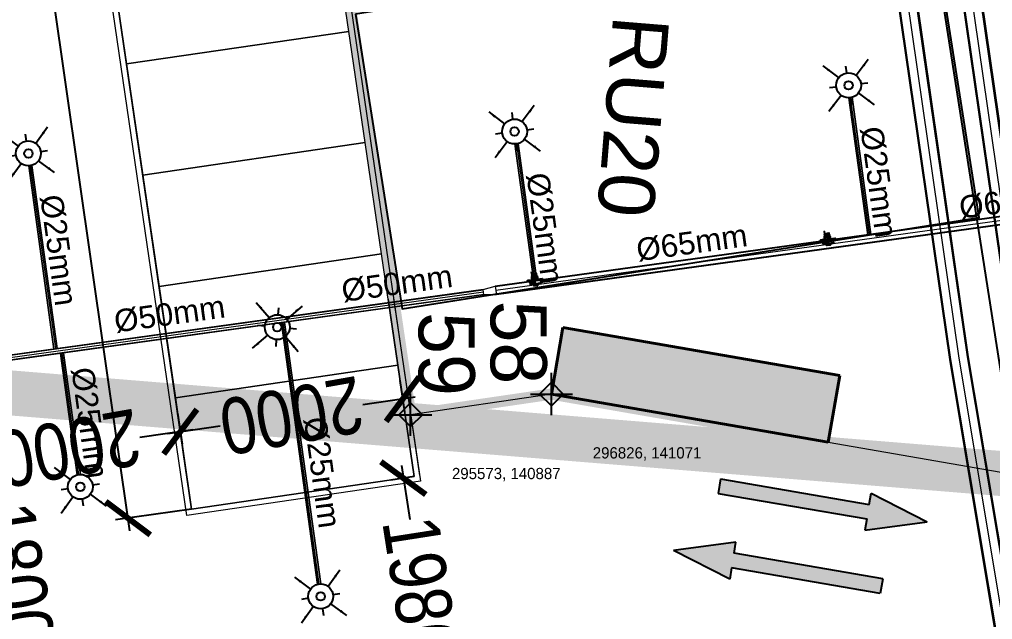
# Model space of a CAD drawing. Header units: inches. Extents: x 257070 to 799932, y -17980 to 269260.
# Drawn here: x 292092 to 300751, y 139067 to 144402 of the extents above; entities that cross this region are included whole.
import ezdxf

# ---------------------------------------------------------------- set-up
doc = ezdxf.new("R2010")
doc.units = ezdxf.units.IN
doc.header["$MEASUREMENT"] = 0
doc.header["$PDMODE"] = 99
doc.header["$PDSIZE"] = 100
doc.linetypes.add('Basement 1floor plan$0$CENTERX2', pattern=[4, 2.5, -0.5, 0.5, -0.5])
for name, color, linetype in [('0-AES-F-SPRINKLER', 10, 'Continuous'), ('2 wheeler barrier', 170, 'Continuous'), ('basement-1 r.c.c.$0$DSP_R.C.C. HATCH', 253, 'Continuous'), ('basement1_AP$0$A-_ROAD----_E-_-', 2, 'Continuous'), ('DSP_MISCELANEOUS', 252, 'Continuous'), ('DSP_SLAB CO-ORDINATES', 160, 'Continuous'), ('RETAIL', 40, 'Continuous')]:
    doc.layers.add(name, color=color, linetype=linetype)
for name, color, linetype, lineweight in [('0-AES-F-SPRINKLER PIPE', 10, 'Continuous', 15), ('07--DIM-2', 2, 'Continuous', 25), ('E--CONCRETE-4', 4, 'Continuous', 40), ('M--TILING-2', 252, 'Continuous', 18), ('Q--PARKING', 253, 'Continuous', 13)]:
    doc.layers.add(name, color=color, linetype=linetype, lineweight=lineweight)
doc.styles.get("Standard").update_dxf_attribs({"font": 'arial.ttf'})
doc.styles.add('TEXT style 175', font='GOTHIC.TTF')
doc.styles.add('TEXT style 75', font='ARIALN.TTF')
doc.dimstyles.new('75', dxfattribs={"dimscale": 1.5, "dimtxt": 200, "dimasz": 113, "dimexe": 113, "dimexo": 0, "dimgap": 25, "dimtad": 0, "dimdec": 0, "dimrnd": 5, "dimzin": 0, "dimdsep": 46, "dimtxsty": 'TEXT style 75', "dimblk": 'ARCHTICK', "dimcen": 0.09, "dimdle": 113, "dimclrd": 8, "dimclre": 8, "dimclrt": 256, "dimadec": 0, "dimazin": 0, "dimtfac": 1, "dimtdec": 0, "dimtofl": 0, "dimtmove": 1, "dimatfit": 3, "dimldrblk": 'OPEN90', "dimfxl": 0, "dimtolj": 1, "dimtzin": 0, "dimarcsym": 0})
doc.dimstyles.new('ISO-25', dxfattribs={"dimtxt": 2.5, "dimasz": 2.5, "dimexe": 1.25, "dimexo": 0.625, "dimtad": 1, "dimtxsty": 'Standard', "dimcen": 2.5, "dimadec": 0, "dimazin": 0, "dimtfac": 1, "dimtmove": 0, "dimatfit": 3, "dimfxl": 1, "dimarcsym": 0})

# ---------------------------------------------------------------- blocks, each defined once
blk = doc.blocks.new('_ArchTick')
at = {"color": 0, "linetype": 'ByBlock', "const_width": 0.15}
blk.add_lwpolyline([(-0.5, -0.5), (0.5, 0.5)], dxfattribs=at)
blk = doc.blocks.new('*D299')
at = {"layer": '07--DIM-2', "color": 251, "lineweight": -2, "ltscale": 1000, "transparency": 16777216}
for p, q in [((295477.9, 141192.6), (295518.7, 140914.7)), ((295614.1, 141042.9), (295146.3, 140974.3)), ((293499.1, 140902.7), (293539.8, 140624.8)), ((293411.6, 140720.2), (293879.4, 140788.7))]:
    blk.add_line(p, q, dxfattribs=at)
at = {"layer": 'DEFPOINTS', "color": 0, "ltscale": 1000, "transparency": 16777216}
for p in [(295477.9, 141192.6, 0), (293499.1, 140902.7, 0), (293523.4, 140736.6)]:
    blk.add_point(p, dxfattribs=at)
at = {"layer": '07--DIM-2', "color": 251, "lineweight": -2, "ltscale": 1000, "transparency": 16777216, "xscale": 350, "yscale": 350, "zscale": 350}
for p, rotation in [((295502.3, 141026.5), 8.334709911527726), ((293523.4, 140736.6), 188.3347099115278)]:
    blk.add_blockref('_ArchTick', p, dxfattribs=dict(at, rotation=rotation))
at = {"layer": '07--DIM-2', "ltscale": 1000, "transparency": 16777216, "insert": (294512.8, 140881.5), "char_height": 500, "attachment_point": 5, "rotation": 190, "style": 'TEXT style 75'}
blk.add_mtext('\\A1;2000', dxfattribs=at)
blk = doc.blocks.new('_Open90')
at = {"color": 0, "linetype": 'ByBlock', "lineweight": -2}
for p, q in [((-0.5, 0.5), (0, 0)), ((0, 0), (-1, 0)), ((0, 0), (-0.5, -0.5))]:
    blk.add_line(p, q, dxfattribs=at)
blk = doc.blocks.new('*D300')
at = {"layer": '07--DIM-2', "color": 251, "lineweight": -2, "ltscale": 1000, "transparency": 16777216}
for p, q in [((293499.1, 140902.7), (293539.8, 140624.8)), ((293635.2, 140753), (293164.3, 140684)), ((291541.4, 140424.6), (291521.9, 140557.6)), ((291426.5, 140429.4), (291897.4, 140498.4))]:
    blk.add_line(p, q, dxfattribs=at)
at = {"layer": 'DEFPOINTS', "color": 0, "ltscale": 1000, "transparency": 16777216}
for p in [(293499.1, 140902.7, 0), (291538.3, 140445.8), (291541.4, 140424.6)]:
    blk.add_point(p, dxfattribs=at)
at = {"layer": '07--DIM-2', "color": 251, "lineweight": -2, "ltscale": 1000, "transparency": 16777216, "xscale": 350, "yscale": 350, "zscale": 350}
for p, rotation in [((293523.4, 140736.6), 8.334709910931721), ((291538.3, 140445.8), 188.3347099109318)]:
    blk.add_blockref('_ArchTick', p, dxfattribs=dict(at, rotation=rotation))
at = {"layer": '07--DIM-2', "ltscale": 1000, "transparency": 16777216, "insert": (292530.8, 140591.2), "char_height": 500, "attachment_point": 5, "rotation": 190, "style": 'TEXT style 75'}
blk.add_mtext('\\A1;2000', dxfattribs=at)
blk = doc.blocks.new('*D303')
at = {"layer": '07--DIM-2', "color": 251, "lineweight": -2, "ltscale": 1000, "transparency": 16777216}
for p, q in [((295490.5, 140435.5), (295565.4, 139954.8)), ((295603, 140338.7), (295396.2, 140306.4)), ((295830.7, 138254.4), (295755.7, 138735)), ((295908.5, 138380.9), (295701.7, 138348.6))]:
    blk.add_line(p, q, dxfattribs=at)
at = {"layer": 'DEFPOINTS', "color": 0, "ltscale": 1000, "transparency": 16777216}
for p in [(295507.9, 140323.8), (295603, 140338.7, 0), (295908.5, 138380.9, 0)]:
    blk.add_point(p, dxfattribs=at)
at = {"layer": '07--DIM-2', "color": 251, "lineweight": -2, "ltscale": 1000, "transparency": 16777216, "xscale": 350, "yscale": 350, "zscale": 350}
for p, rotation in [((295507.9, 140323.8), 98.86746881478511), ((295813.3, 138366), 278.8674688147851)]:
    blk.add_blockref('_ArchTick', p, dxfattribs=dict(at, rotation=rotation))
at = {"layer": '07--DIM-2', "ltscale": 1000, "transparency": 16777216, "insert": (295660.6, 139344.9), "char_height": 500, "attachment_point": 5, "rotation": 278.86747, "style": 'TEXT style 75'}
blk.add_mtext('\\A1;1980', dxfattribs=at)
blk = doc.blocks.new('*D339')
at = {"layer": '07--DIM-2', "color": 251, "lineweight": -2, "ltscale": 1000, "transparency": 16777216}
for p, q in [((290480.4, 149601.1), (291966.6, 140077.7)), ((290136.3, 149433), (290609.5, 149506.8)), ((293290.7, 131593), (292206.1, 138543.2)), ((292911.8, 131648.3), (293384.9, 131722.1))]:
    blk.add_line(p, q, dxfattribs=at)
at = {"layer": 'DEFPOINTS', "color": 0, "ltscale": 1000, "transparency": 16777216}
for p in [(290497.8, 149489.4), (290136.3, 149433, 0), (292911.8, 131648.3, 0)]:
    blk.add_point(p, dxfattribs=at)
at = {"layer": '07--DIM-2', "color": 251, "lineweight": -2, "ltscale": 1000, "transparency": 16777216, "xscale": 350, "yscale": 350, "zscale": 350}
for p, rotation in [((290497.8, 149489.4), 98.86986156728473), ((293273.3, 131704.7), 278.8698615672848)]:
    blk.add_blockref('_ArchTick', p, dxfattribs=dict(at, rotation=rotation))
at = {"layer": '07--DIM-2', "ltscale": 1000, "transparency": 16777216, "insert": (292086.3, 139310.5), "char_height": 500, "attachment_point": 5, "rotation": 278.86986, "style": 'TEXT style 75'}
blk.add_mtext('\\A1;18000', dxfattribs=at)
blk = doc.blocks.new('*U41')
at = {"layer": 'DSP_SLAB CO-ORDINATES', "color": 206}
for p, q in [((0, -188), (0, 188)), ((-188, 0), (188, 0))]:
    blk.add_line(p, q, dxfattribs=at)
at = {"layer": 'DSP_SLAB CO-ORDINATES', "color": 206, "ltscale": 3.5}
blk.add_lwpolyline([(-105.5, 0.1), (0, 105.6), (105.5, 0.1), (0, -105.3), (-105.5, 0.1)], dxfattribs=at)
at = {"layer": 'DEFPOINTS', "style": 'TEXT style 175'}
blk.add_attdef('CORDINATE', (367.3, -572.5), '', height=100, dxfattribs=at)
at = {"layer": 'DSP_SLAB CO-ORDINATES', "color": 214, "style": 'TEXT style 175'}
blk.add_attdef('NO.', (-541.4, 831.3), '', height=500, rotation=270, dxfattribs=at)
blk = doc.blocks.new('*U42')
at = {"layer": 'DSP_SLAB CO-ORDINATES', "color": 206}
for p, q in [((0, -188), (0, 188)), ((-188, 0), (188, 0))]:
    blk.add_line(p, q, dxfattribs=at)
at = {"layer": 'DSP_SLAB CO-ORDINATES', "color": 206, "ltscale": 3.5}
blk.add_lwpolyline([(-105.5, 0.1), (0, 105.6), (105.5, 0.1), (0, -105.3), (-105.5, 0.1)], dxfattribs=at)
at = {"layer": 'DEFPOINTS', "style": 'TEXT style 175'}
blk.add_attdef('CORDINATE', (367.3, -572.5), '', height=100, dxfattribs=at)
at = {"layer": 'DSP_SLAB CO-ORDINATES', "color": 214, "style": 'TEXT style 175'}
blk.add_attdef('NO.', (70.9, 912.1), '', height=500, rotation=270, dxfattribs=at)
blk = doc.blocks.new('*D348')
at = {"layer": '07--DIM-2', "color": 251, "lineweight": -2, "ltscale": 1000, "transparency": 16777216}
for p, q in [((289640.7, 163835.1), (291244.2, 152636.6)), ((290222.6, 163804.3), (289544.8, 163707.2)), ((293074.2, 139855.9), (291470.7, 151054.3)), ((293624.2, 140048.8), (292946.4, 139951.7))]:
    blk.add_line(p, q, dxfattribs=at)
at = {"layer": 'DEFPOINTS', "color": 0, "ltscale": 1000, "transparency": 16777216}
for p in [(290222.6, 163804.3, 0), (293624.2, 140048.8, 0), (293058.2, 139967.7)]:
    blk.add_point(p, dxfattribs=at)
at = {"layer": '07--DIM-2', "color": 251, "lineweight": -2, "ltscale": 1000, "transparency": 16777216, "xscale": 350, "yscale": 350, "zscale": 350}
for p, rotation in [((289656.7, 163723.2), 98.14876965136742), ((293058.2, 139967.7), 278.1487696513674)]:
    blk.add_blockref('_ArchTick', p, dxfattribs=dict(at, rotation=rotation))
at = {"layer": '07--DIM-2', "ltscale": 1000, "transparency": 16777216, "insert": (291357.4, 151845.5), "char_height": 500, "attachment_point": 5, "rotation": 278.14877, "style": 'TEXT style 75'}
blk.add_mtext('\\A1;24000', dxfattribs=at)
blk = doc.blocks.new('basement1_AP$0$AR-DIR-A')
h = blk.add_hatch()
h.set_pattern_fill('ANSI31', color=8)
h.paths.add_polyline_path([(158.1, -457.7), (26.4, -457.7), (26.4, -1800), (-73.9, -1800), (92.3, -2334.7), (258.4, -1800), (158.1, -1800)])
at = {"layer": 'DSP_MISCELANEOUS', "color": 8}
for p, q in [((158.1, -457.7), (26.4, -457.7)), ((26.4, -457.7), (26.4, -1800)), ((158.1, -457.7), (158.1, -1800)), ((26.4, -1800), (-73.9, -1800)), ((-73.9, -1800), (92.3, -2334.7)), ((258.4, -1800), (92.3, -2334.7)), ((158.1, -1800), (258.4, -1800))]:
    blk.add_line(p, q, dxfattribs=at)
blk = doc.blocks.new('A$C3CA070F1')
at = {"layer": '0-AES-F-SPRINKLER'}
h = blk.add_hatch(dxfattribs=at)
h.set_pattern_fill('ANSI31', color=3, scale=0.196883, angle=-34.23352, style=0)
h.set_pattern_definition([(100.766483, (49937.1607, 174049.7081), (1.474466316, 0.280375668), [])])
edge = h.paths.add_edge_path()
edge.add_line((-1.4, 85), (-1.4, 83.7))
edge.add_line((-1.4, 83.7), (-6.5, 83.9))
edge.add_ellipse((-6.5, 82.5), major_axis=(-1.42, -0.27), ratio=1, start_angle=257, end_angle=315)
edge.add_line((-7.7, 83.3), (-15.3, 72.1))
edge.add_ellipse((-11.7, 69.7), major_axis=(-4.25, -0.81), ratio=1, start_angle=-45, end_angle=45)
edge.add_line((-14.2, 66.1), (13.8, 47.1))
edge.add_line((13.8, 47.1), (13, 46))
edge.add_line((13, 46), (-14.9, 65))
edge.add_ellipse((-11.7, 69.7), major_axis=(-5.52, -1.05), ratio=1, start_angle=-45, end_angle=45, ccw=False)
edge.add_line((-16.4, 72.8), (-8.8, 84))
edge.add_ellipse((-6.5, 82.5), major_axis=(-2.69, -0.51), ratio=1, start_angle=257, end_angle=315, ccw=False)
edge.add_line((-6.4, 85.2), (-1.4, 85))
h = blk.add_hatch(dxfattribs=at)
h.set_pattern_fill('ANSI31', color=3, scale=0.196883, angle=-124.23352, style=0)
h.set_pattern_definition([(190.766483, (49937.1607, 174049.7081), (-0.280375668, 1.474466316), [])])
edge = h.paths.add_edge_path()
edge.add_line((-1.5, 53.6), (7.4, 47.6))
edge.add_line((7.4, 47.6), (8.4, 49.1))
edge.add_line((8.4, 49.1), (-0.4, 55.2))
edge.add_ellipse((-2.5, 52.1), major_axis=(-0.69, 3.63), ratio=1, start_angle=315, end_angle=405)
edge.add_line((-5.5, 54.2), (-14.4, 41.2))
edge.add_ellipse((-11.4, 39.1), major_axis=(-0.69, 3.63), ratio=1, start_angle=45, end_angle=135)
edge.add_line((-13.4, 36), (-9.3, 33.2))
edge.add_ellipse((-10.1, 32), major_axis=(-0.27, 1.42), ratio=1, start_angle=225, end_angle=315, ccw=False)
edge.add_line((-8.9, 31.2), (-9.6, 30.3))
edge.add_line((-9.6, 30.3), (-8, 29.2))
edge.add_line((-8, 29.2), (-7.4, 30.1))
edge.add_ellipse((-10.1, 32), major_axis=(-3.3, -0.63), ratio=1, start_angle=135, end_angle=225)
edge.add_line((-8.2, 34.8), (-12.4, 37.6))
edge.add_ellipse((-11.4, 39.1), major_axis=(-1.75, -0.33), ratio=1, start_angle=-45, end_angle=45, ccw=False)
edge.add_line((-12.8, 40.1), (-4, 53.1))
edge.add_ellipse((-2.5, 52.1), major_axis=(-1.75, -0.33), ratio=1, start_angle=225, end_angle=315, ccw=False)
at = {"layer": '0-AES-F-SPRINKLER', "color": 3}
for p, q in [((-94, 87.9), (-92.6, 89.9)), ((-71.7, 72.7), (-94, 87.9)), ((-92.6, 89.9), (-59.3, 67.2)), ((-98.2, 38.1), (-98.1, 38.2)), ((-98.2, 38), (-98.2, 38.1)), ((-98.2, 37.9), (-98.2, 38)), ((-98.2, 37.8), (-98.2, 37.9)), ((-98.2, 37.7), (-98.2, 37.8)), ((-98.2, 37.6), (-98.2, 37.7)), ((-98.2, 37.5), (-98.2, 37.6)), ((-98.2, 37.6), (-98.2, 37.6)), ((-98.2, 37.4), (-98.2, 37.5)), ((-98.2, 37.3), (-98.2, 37.4)), ((-98.2, 37.4), (-98.2, 37.4)), ((-98.1, 37.2), (-98.2, 37.3)), ((-98.1, 38.7), (-97.4, 43.4)), ((-98.1, 38.6), (-98.1, 38.7)), ((-98.1, 38.5), (-98.1, 38.6)), ((-98.1, 38.4), (-98.1, 38.5)), ((-98.1, 38.3), (-98.1, 38.4)), ((-98.1, 38.2), (-98.1, 38.3)), ((-98.1, 37.1), (-98.1, 37.2)), ((-98.1, 37.2), (-98.1, 37.2)), ((-98.1, 37), (-98.1, 37.1)), ((-98.1, 37.1), (-98.1, 37.1)), ((-98, 36.9), (-98.1, 37)), ((-98.1, 37), (-98.1, 37)), ((-98.1, 37), (-98.1, 37)), ((-97.9, 36.8), (-98, 36.9)), ((-98, 36.9), (-98, 36.9)), ((-98, 36.9), (-98, 36.9)), ((-98, 36.9), (-98, 36.9)), ((-98, 36.9), (-98, 36.9)), ((-97.8, 36.9), (-97.9, 36.9)), ((-97.9, 36.9), (-97.9, 36.9)), ((-97.9, 36.9), (-97.9, 36.8)), ((-95.6, 36.5), (-97.9, 36.8)), ((-97.9, 36.8), (-97.9, 36.8)), ((-97.7, 36.9), (-97.8, 36.9)), ((-97.8, 36.9), (-97.8, 36.9)), ((-97.8, 36.9), (-97.8, 36.9)), ((-97.6, 37), (-97.7, 37)), ((-97.7, 37), (-97.7, 37)), ((-97.7, 37), (-97.7, 36.9)), ((-97.5, 37.2), (-97.6, 37.1)), ((-97.6, 37.1), (-97.6, 37.1)), ((-97.6, 37.1), (-97.6, 37)), ((-97.4, 37.3), (-97.5, 37.3)), ((-97.5, 37.3), (-97.5, 37.2)), ((-97.3, 37.5), (-97.4, 37.5)), ((-97.4, 37.5), (-97.4, 37.4)), ((-97.4, 37.4), (-97.4, 37.3)), ((-97.2, 37.7), (-97.3, 37.6)), ((-97.3, 37.6), (-97.3, 37.5)), ((-97.1, 37.9), (-97.2, 37.9)), ((-97.2, 37.9), (-97.2, 37.8)), ((-97.2, 37.8), (-97.2, 37.7)), ((-97, 38.1), (-97.1, 38)), ((-97.1, 38), (-97.1, 37.9)), ((-97, 44.5), (-78.9, 71.2)), ((-96.9, 38.5), (-97, 38.3)), ((-97, 38.3), (-97, 38.2)), ((-97, 38.2), (-97, 38.1)), ((-96.8, 38.8), (-96.9, 38.7)), ((-96.9, 38.7), (-96.9, 38.6)), ((-96.9, 38.6), (-96.9, 38.5)), ((-96.7, 39), (-96.8, 38.9)), ((-96.8, 38.9), (-96.8, 38.8)), ((-96.6, 39.4), (-96.7, 39.3)), ((-96.7, 39.3), (-96.7, 39.1)), ((-96.7, 39.1), (-96.7, 39)), ((-96.5, 39.8), (-96.6, 39.6)), ((-96.6, 39.6), (-96.6, 39.5)), ((-96.6, 39.5), (-96.6, 39.4)), ((-96.4, 40.1), (-96.5, 40)), ((-96.5, 40), (-96.5, 39.9)), ((-96.5, 39.9), (-96.5, 39.8)), ((-96.3, 40.5), (-96.4, 40.4)), ((-96.4, 40.4), (-96.4, 40.3)), ((-96.4, 40.3), (-96.4, 40.1)), ((-96.2, 41), (-96.3, 40.9)), ((-96.3, 40.9), (-96.3, 40.8)), ((-96.3, 40.8), (-96.3, 40.6)), ((-96.3, 40.6), (-96.3, 40.5)), ((-96.1, 41.5), (-96.2, 41.4)), ((-96.2, 41.4), (-96.2, 41.3)), ((-96.2, 41.3), (-96.2, 41.1)), ((-96.2, 41.1), (-96.2, 41)), ((-95.5, 46.3), (-96.1, 41.7)), ((-96.1, 41.7), (-96.1, 41.6)), ((-96.1, 41.6), (-96.1, 41.5)), ((-95.5, 36.5), (-95.6, 36.5)), ((-95.6, 36.5), (-95.6, 36.5)), ((-95.6, 36.5), (-95.6, 36.5)), ((-95.4, 36.6), (-95.5, 36.6)), ((-95.5, 36.6), (-95.5, 36.6)), ((-95.5, 36.6), (-95.5, 36.5)), ((-95.3, 36.7), (-95.4, 36.6)), ((-95.4, 36.6), (-95.4, 36.6)), ((-95.4, 36.6), (-95.4, 36.6)), ((-95.2, 36.8), (-95.3, 36.8)), ((-95.3, 36.8), (-95.3, 36.7)), ((-95.3, 36.7), (-95.3, 36.7)), ((-95.1, 37), (-95.2, 36.9)), ((-95.2, 36.9), (-95.2, 36.9)), ((-95.2, 36.9), (-95.2, 36.8)), ((-95, 37.1), (-95.1, 37.1)), ((-95.1, 37.1), (-95.1, 37)), ((-94.9, 37.4), (-95, 37.3)), ((-95, 37.3), (-95, 37.2)), ((-95, 37.2), (-95, 37.1)), ((-94.8, 37.5), (-94.9, 37.4)), ((-94.9, 37.4), (-94.9, 37.4)), ((-94.7, 37.8), (-94.8, 37.7)), ((-94.8, 37.7), (-94.8, 37.6)), ((-94.8, 37.6), (-94.8, 37.5)), ((-94.6, 38), (-94.7, 37.9)), ((-94.7, 37.9), (-94.7, 37.8)), ((-94.5, 38.4), (-94.6, 38.2)), ((-94.6, 38.2), (-94.6, 38.1)), ((-94.6, 38.1), (-94.6, 38)), ((-94.4, 38.7), (-94.5, 38.6)), ((-94.5, 38.6), (-94.5, 38.5)), ((-94.5, 38.5), (-94.5, 38.4)), ((-93.8, 43.4), (-94.4, 47.9)), ((-94.3, 38.9), (-94.4, 38.8)), ((-94.4, 38.8), (-94.4, 38.7)), ((-94.2, 39.3), (-94.3, 39.2)), ((-94.3, 39.2), (-94.3, 39.1)), ((-94.3, 39.1), (-94.3, 38.9)), ((-94.1, 39.7), (-94.2, 39.6)), ((-94.2, 39.6), (-94.2, 39.4)), ((-94.2, 39.4), (-94.2, 39.3)), ((-94, 40.1), (-94.1, 39.9)), ((-94.1, 39.9), (-94.1, 39.8)), ((-94.1, 39.8), (-94.1, 39.7)), ((-93.9, 40.6), (-94, 40.4)), ((-94, 40.4), (-94, 40.3)), ((-94, 40.3), (-94, 40.2)), ((-94, 40.2), (-94, 40.1)), ((-93.8, 41.1), (-93.9, 40.9)), ((-93.9, 40.9), (-93.9, 40.8)), ((-93.9, 40.8), (-93.9, 40.7)), ((-93.9, 40.7), (-93.9, 40.6)), ((-93.8, 43.3), (-93.8, 43.4)), ((-93.8, 43.2), (-93.8, 43.3)), ((-93.7, 43.1), (-93.8, 43.2)), ((-93.8, 43.2), (-93.8, 43.2)), ((-93.6, 42.7), (-93.8, 41.4)), ((-93.8, 41.4), (-93.8, 41.3)), ((-93.8, 41.3), (-93.8, 41.2)), ((-93.8, 41.2), (-93.8, 41.1)), ((-93.7, 43), (-93.7, 43.1)), ((-93.7, 42.9), (-93.7, 43)), ((-93.7, 42.8), (-93.7, 42.9)), ((-93.7, 42.9), (-93.7, 42.9)), ((-93.6, 42.8), (-93.7, 42.8)), ((-93.6, 42.7), (-93.6, 42.8)), ((-93.6, 42.6), (-93.6, 42.7)), ((-93.6, 42.7), (-93.6, 42.7)), ((-93.6, 42.7), (-93.6, 42.7)), ((-93.5, 42.6), (-93.6, 42.6)), ((-93.5, 42.5), (-93.5, 42.6)), ((-93.5, 42.6), (-93.5, 42.6)), ((-93.5, 42.6), (-93.5, 42.6)), ((-93.4, 42.5), (-93.5, 42.5)), ((-91.1, 42.1), (-93.4, 42.5)), ((-93.4, 42.5), (-93.4, 42.5)), ((-93.3, 42.5), (-93.4, 42.5)), ((-93.4, 42.5), (-93.4, 42.5)), ((-92.9, 46.5), (-93.3, 49.4)), ((-93.2, 42.5), (-93.3, 42.5)), ((-93.3, 42.5), (-93.3, 42.5)), ((-93.3, 42.5), (-93.3, 42.5)), ((-93.1, 42.6), (-93.2, 42.6)), ((-93.2, 42.6), (-93.2, 42.6)), ((-93.2, 42.6), (-93.2, 42.5)), ((-93, 42.7), (-93.1, 42.7)), ((-93.1, 42.7), (-93.1, 42.6)), ((-93.1, 42.6), (-93.1, 42.6)), ((-92.9, 42.8), (-93, 42.8)), ((-93, 42.8), (-93, 42.7)), ((-92.9, 46.4), (-92.9, 46.5)), ((-92.9, 46.3), (-92.9, 46.4)), ((-92.9, 46.4), (-92.9, 46.4)), ((-92.9, 46.2), (-92.9, 46.3)), ((-92.9, 46.3), (-92.9, 46.3)), ((-92.8, 46.2), (-92.9, 46.2)), ((-92.8, 43), (-92.9, 42.9)), ((-92.9, 42.9), (-92.9, 42.9)), ((-92.9, 42.9), (-92.9, 42.8)), ((-92.8, 46.1), (-92.8, 46.2)), ((-92.8, 46.2), (-92.8, 46.2)), ((-92.7, 46.1), (-92.8, 46.1)), ((-92.8, 46.1), (-92.8, 46.1)), ((-92.8, 46.1), (-92.8, 46.1)), ((-92.8, 46.1), (-92.8, 46.1)), ((-92.7, 43.1), (-92.8, 43.1)), ((-92.8, 43.1), (-92.8, 43)), ((-90.6, 47), (-92.7, 43.2)), ((-92.6, 46.1), (-92.7, 46.1)), ((-92.7, 46.1), (-92.7, 46.1)), ((-92.7, 46.1), (-92.7, 46.1)), ((-92.7, 46.1), (-92.7, 46.1)), ((-92.7, 43.2), (-92.7, 43.1)), ((-92.5, 46.1), (-92.6, 46.1)), ((-92.6, 46.1), (-92.6, 46.1)), ((-92.6, 46.1), (-92.6, 46.1)), ((-92.6, 46.1), (-92.6, 46.1)), ((-92.4, 46.3), (-92.5, 46.2)), ((-92.5, 46.2), (-92.5, 46.2)), ((-92.5, 46.2), (-92.5, 46.1)), ((-92.3, 46.4), (-92.4, 46.4)), ((-92.4, 46.4), (-92.4, 46.3)), ((-92.4, 46.3), (-92.4, 46.3)), ((-90.3, 50.1), (-92.3, 46.4)), ((-84.5, 65.7), (-92.1, 54.5)), ((-91, 42.1), (-91.1, 42.1)), ((-91.1, 42.1), (-91.1, 42.1)), ((-90.9, 42.1), (-91, 42.1)), ((-91, 42.1), (-91, 42.1)), ((-91, 42.1), (-91, 42.1)), ((-90.8, 42.1), (-90.9, 42.1)), ((-90.9, 42.1), (-90.9, 42.1)), ((-90.7, 42.2), (-90.8, 42.2)), ((-90.8, 42.2), (-90.8, 42.2)), ((-90.8, 42.2), (-90.8, 42.1)), ((-90.6, 42.4), (-90.7, 42.3)), ((-90.7, 42.3), (-90.7, 42.3)), ((-90.7, 42.3), (-90.7, 42.2)), ((-90.4, 46.9), (-90.6, 47)), ((-90.5, 42.5), (-90.6, 42.4)), ((-90.6, 42.4), (-90.6, 42.4)), ((-90.4, 42.7), (-90.5, 42.6)), ((-90.5, 42.6), (-90.5, 42.6)), ((-90.5, 42.6), (-90.5, 42.5)), ((-90.4, 46.9), (-88.3, 46.5)), ((-88.3, 46.5), (-90.4, 42.8)), ((-90.4, 42.8), (-90.4, 42.7)), ((-90.3, 50.2), (-90.3, 50.2)), ((-89.4, 54.1), (-90.1, 50.9)), ((-87.9, 57.4), (-89.5, 49.2)), ((-89.4, 55.1), (-89.4, 55.1)), ((-88.1, 46.5), (-88.3, 46.5)), ((-87.2, 59), (-87.3, 58.9)), ((-87.2, 59), (-86.9, 59.4)), ((-85.5, 57), (-87.2, 48.7)), ((-87.1, 49.1), (-83.1, 28.1)), ((-85.2, 57.7), (-85.3, 57.6)), ((-76.5, 43.5), (-84.7, 49.1)), ((-83.1, 28.1), (-59.8, 9)), ((-76.9, 69.9), (-81.9, 62.5)), ((-79.8, 65.6), (-81.8, 67)), ((-45.1, 30.7), (-81.4, -22.7)), ((-78, 63), (-80.3, 64.8)), ((-57.1, 13), (-79.2, 28)), ((-71.2, 26.1), (-79, 31.5)), ((-78.9, 71.2), (-76.9, 69.9)), ((-78.4, -29.4), (-39.9, 27.2)), ((-70, 64.5), (-78, 63)), ((-68.6, 55.2), (-74.6, 59.3)), ((-66.2, 53.6), (-74.2, 41.9)), ((-74.2, 41.9), (-71.2, 26.1)), ((-72.8, 43.9), (-70.8, 42.5)), ((-69.3, 47.2), (-71.9, 43.3)), ((-71.2, 26.1), (-55.4, 15.4)), ((-70.8, 42.5), (-69.6, 43.1)), ((-69.6, 43.1), (-65.6, 49)), ((-65.5, 50.3), (-67.6, 51.7)), ((-61.8, 66), (-67.1, 65)), ((-60.6, 65.2), (-66.8, 69.4)), ((-50.4, 56.6), (-66.2, 53.6)), ((-65.6, 49), (-65.5, 50.3)), ((-46.7, 28.3), (-63.5, 39.8)), ((-59.3, 67.2), (-60.6, 65.2)), ((-60.3, 44.4), (-42.5, 32.3)), ((-56.6, 67), (-59.8, 66.4)), ((-50.4, 56.6), (-58.3, 62)), ((-18.5, 45.8), (-56.6, 67)), ((-16.9, 37.4), (-55.1, 63.4)), ((-28.6, 41.7), (-50.4, 56.6)), ((-12.5, 8.5), (-45.1, 30.7)), ((-36, 41.9), (-44.1, 30)), ((-43.5, 33), (-34.7, 45.9)), ((-38.8, -30.1), (-12.5, 8.5)), ((-36.6, 24.9), (-27.8, 37.8)), ((-35.2, 41.4), (-36, 41.9)), ((-31.7, 32.1), (-35.3, 38.9)), ((-30.3, 52.3), (-16.4, 72.8)), ((-29, 19.7), (-17.4, 36.7)), ((-20.7, 31.9), (-28.3, 37.1)), ((-27.8, 37.8), (-26.1, 40.3)), ((-23.3, 15.8), (-12.3, 33.3)), ((-1.1, 25.8), (-22.9, -9.3)), ((-22, 15), (-12.4, 30.5)), ((-9.5, 31.8), (-20.6, 14)), ((1.6, 23.7), (-20, -11.1)), ((-19.9, -8), (-1.3, 22.5)), ((-19.1, 13), (-9.6, 28.5)), ((-16.9, 37.4), (-18.5, 45.8)), ((-6.7, 29.8), (-17.7, 12.1)), ((-17.4, 36.7), (-16.9, 37.4)), ((4.4, 21.7), (-17.1, -13)), ((-17, -9.8), (1.5, 20.5)), ((-16.4, 72.8), (-8.8, 84)), ((-16.3, 11.1), (-6.9, 26.5)), ((-7.7, 83.3), (-15.3, 72.1)), ((13, 46), (-14.9, 65)), ((-3.9, 27.8), (-14.9, 10.1)), ((-5.5, 54.2), (-14.4, 41.2)), ((-14.2, 66.1), (13.8, 47.1)), ((-14.2, -14.8), (7.2, 19.7)), ((-14.2, -11.6), (4.3, 18.4)), ((-12.3, 33.3), (-13.8, 32.5)), ((-1.4, 83.7), (-13.6, 65.8)), ((-13.5, 9.2), (-4.1, 24.5)), ((-13.4, 36), (-9.3, 33.2)), ((-12.8, 40.1), (-4, 53.1)), ((-2.4, 33.9), (-12.4, 40.7)), ((-8.2, 34.8), (-12.4, 37.6)), ((-12.4, 30.5), (-12.3, 33.3)), ((-9.5, 31.8), (-12.4, 30.5)), ((7, 16.4), (-11.3, -13.5)), ((8.8, 17.2), (-10.3, -14)), ((-9.6, 28.5), (-9.5, 31.8)), ((-8.9, 31.2), (-9.6, 30.3)), ((-9.6, 30.3), (-8, 29.2)), ((-6.7, 29.8), (-9.6, 28.5)), ((-8.7, -12.8), (8.7, 12.8)), ((-8, 29.2), (-7.4, 30.1)), ((-6.9, 26.5), (-6.7, 29.8)), ((-3.9, 27.8), (-6.9, 26.5)), ((8.4, 49.1), (-6.8, 26.7)), ((-1.4, 83.7), (-6.5, 83.9)), ((-6.4, 85.2), (-1.4, 85)), ((5, 44.1), (-5.3, 51.1)), ((-4.1, 24.5), (-3.9, 27.8)), ((-1.1, 25.8), (-4.1, 24.5)), ((-1.5, 53.6), (7.4, 47.6)), ((-1.4, 85), (-1.4, 83.7)), ((-1.3, 22.5), (-1.1, 25.8)), ((1.6, 23.7), (-1.3, 22.5)), ((13, 46), (-1.2, 25.2)), ((8.4, 49.1), (-0.4, 55.2)), ((1.5, 20.5), (1.6, 23.7)), ((4.4, 21.7), (1.5, 20.5)), ((4.3, 18.4), (4.4, 21.7)), ((7.2, 19.7), (4.3, 18.4)), ((7, 16.4), (7.2, 19.7)), ((8.8, 17.2), (7, 16.4)), ((7.4, 47.6), (8.4, 49.1)), ((9.2, 15), (8.8, 17.2)), ((13.8, 47.1), (13, 46)), ((-81.6, -25.3), (-79.6, -29.9)), ((-79.6, -29.9), (-78.4, -29.4)), ((-66.2, -11.4), (-38.8, -30.1)), ((-22.9, -6.7), (-22.9, -9.3)), ((-22.9, -9.3), (-19.9, -8)), ((-19.9, -8), (-20, -11.1)), ((-20, -11.1), (-17, -9.8)), ((-17, -9.8), (-17.1, -13)), ((-17.1, -13), (-14.2, -11.6)), ((-14.2, -11.6), (-14.2, -14.8)), ((-14.2, -14.8), (-11.3, -13.5)), ((-11.3, -13.5), (-11.3, -14.2)), ((-11.3, -14.2), (-10.6, -14))]:
    blk.add_line(p, q, dxfattribs=at)
for centre, major_axis, start_param, end_param in [((-94.7, 43.1), (-2.74, -0.52), -0.560204, -0.324923), ((-95.2, 43.3), (-0.41, 2.13), 0.784914, 1.034983), ((-92.8, 45.9), (-0.51, 2.68), 0.787914, 1.247507), ((-92.6, 47.9), (-1.75, -0.33), -0.775969, -0.160442), ((-91.5, 49.5), (-0.33, 1.74), 0.791774, 1.412986), ((-90.8, 53.6), (-0.29, 1.52), 0.785398, 2.356194), ((-95.3, 50.1), (-5.72, -1.09), 2.374727, 2.798549), ((-93.2, 51.4), (-3.09, -0.59), 2.526084, 2.789089), ((-89, 55.4), (-0.103, 0.54), 0.916881, 1.969618), ((-91.1, 54.7), (-0.33, 1.74), 4.197625, 4.773282), ((-92.9, 49.6), (-5.72, -1.09), 2.377207, 2.798549), ((-84.1, 56.7), (-3.79, -0.72), -0.784768, -0.363877), ((-80.2, 54.3), (-1.57, 8.26), 0.010205, 0.785398), ((-83.7, 56.5), (-0.35, 1.85), 0.785501, 1.132999), ((-80.2, 54.3), (-5.9, -1.12), 4.155645, 5.497787), ((-83.2, 64.8), (-1.52, -0.29), 3.926991, 5.497787), ((-80.2, 54.3), (-8.26, -1.57), 4.155621, 4.722594), ((-75, 67.7), (-8.26, -1.57), 1.014052, 3.151797), ((-75.2, 63.2), (-2.79, -0.53), -0.113999, 0.093951), ((-75, 67.7), (-1.12, 5.9), 2.584882, 5.497787), ((-74.9, 45.8), (-0.53, 2.79), 2.356194, 3.926991), ((-75, 67.7), (-1.57, 8.26), 4.722594, 5.497787), ((-64.7, 44.1), (-3.72, -0.71), -0.403281, 1.321745), ((-70.2, 52.9), (-2.79, -0.53), 2.356194, 3.926991), ((-64.7, 44.1), (-0.71, 3.72), 4.96144, 6.686466), ((-65.2, 37.3), (-0.56, 2.96), 5.497794, 6.034125), ((-58.6, 46.9), (-2.96, -0.56), 0.24906, 0.785391), ((-59.9, 59.6), (-2.83, -0.54), 3.926991, 4.712389), ((-33.2, 40), (-0.45, 2.36), 0.803442, 1.867502), ((-30.1, 39.4), (-2.79, -0.53), 2.356194, 3.926991), ((-23.8, 38.7), (-0.53, 2.79), 5.497787, 7.068583), ((-15, 35.1), (-0.54, 2.83), 0.785398, 3.403392), ((-11.7, 69.7), (-5.52, -1.05), -0.785398, 0.785398), ((-11.7, 69.7), (-4.25, -0.81), -0.785398, 0.785398), ((-11.4, 39.1), (-0.69, 3.63), 0.785398, 2.356194), ((-11.4, 39.1), (-1.75, -0.33), -0.785398, 0.785398), ((-10.1, 32), (-0.27, 1.42), 3.926991, 5.497787), ((-6.5, 82.5), (-2.69, -0.51), 4.485496, 5.497787), ((-10.1, 32), (-3.3, -0.63), 2.356194, 3.926991), ((-6.5, 82.5), (-1.42, -0.27), 4.485496, 5.497787), ((-2.5, 52.1), (-0.69, 3.63), 5.497787, 7.068583), ((-2.5, 52.1), (-1.75, -0.33), 3.926991, 5.497787), ((6.3, 14.4), (-0.54, 2.83), 3.926991, 4.712389), ((-79.1, -24.2), (-0.51, 2.69), 0.785398, 1.797689), ((-11.1, -11.2), (-2.83, -0.54), 1.570796, 2.356194)]:
    blk.add_ellipse(centre, major_axis=major_axis, ratio=1, start_param=start_param, end_param=end_param, dxfattribs=at)
at = {"layer": '0-AES-F-SPRINKLER', "color": 3, "extrusion": (0, 0, -1)}
for centre, major_axis, start_param, end_param in [((-86.3, 46.7), (-0.53, 2.79), -0.113999, 0.785398), ((-77.4, 33.9), (-0.54, 2.83), 3.926991, 4.712389)]:
    blk.add_ellipse(centre, major_axis=major_axis, ratio=1, start_param=start_param, end_param=end_param, dxfattribs=at)
blk = doc.blocks.new('*U603')
at = {"layer": '0-AES-F-SPRINKLER'}
for p, q in [((171672.4, 56809.4), (171672.4, 56870.6)), ((171561.6, 56698.5), (171500.3, 56698.5)), ((171783.3, 56698.5), (171844.5, 56698.5)), ((171672.4, 56587.7), (171672.4, 56526.4))]:
    blk.add_line(p, q, dxfattribs=at)
for radius in [110.8, 37.8]:
    blk.add_circle((171672.4, 56698.5), radius, dxfattribs=at)
at = {"layer": '0-AES-F-SPRINKLER PIPE'}
for points, override in [([(171467.9, 56903), (171594, 56776.9)], {"dimasz": 70, "dimtad": 0, "dimfxl": 13, "dimarcsym": 1}), ([(171876.9, 56903), (171750.8, 56776.9)], {"dimasz": 70, "dimtad": 0, "dimfxl": 13, "dimarcsym": 1}), ([(171467.9, 56494), (171594, 56620.1)], {"dimasz": 70, "dimtad": 0, "dimfxl": 13, "dimarcsym": 1}), ([(171876.9, 56494), (171750.8, 56620.1)], {"dimasz": 70, "dimgap": 0.625, "dimtad": 0, "dimfxl": 13, "dimarcsym": 1})]:
    blk.add_leader(points, dimstyle='ISO-25', override=override, dxfattribs=at)

msp = doc.modelspace()

# ---------------------------------------------------------------- linework, layer by layer
at = {"layer": '0-AES-F-SPRINKLER PIPE', "ltscale": 1000, "elevation": 0}
for points in [[(289126.3, 192085.8), (288892.4, 189012.2), (299939.2, 183952.1), (296721.1, 166590), (300367.4, 141377.4), (302186.3, 130501.8), (300655.7, 116050.1), (295462.4, 98048.7), (289389.9, 81684.3), (287942.3, 76540.8), (287213.4, 74309), (286528.6, 71911.2), (293470.3, 49877.4), (301142.3, 34501.9), (313279.8, 24504.4)], [(289136.3, 192085), (288902.9, 189018.4), (299950.5, 183957.9), (296731.2, 166589.8), (300377.3, 141379), (302196.4, 130502.1), (300665.5, 116048.2), (295471.9, 98045.6), (289399.4, 81681.2), (287951.9, 76537.9), (287222.9, 74306.1), (286539, 71911.3), (293479.6, 49881.2), (301150.3, 34508.3), (313286.2, 24512.2)], [(289211, 192079.3), (288981.7, 189064.8), (300034.9, 184001.7), (296807.2, 166588.3), (300451.4, 141390.5), (302272.1, 130504.4), (300739.4, 116033.7), (295543.2, 98022.1), (289470.8, 81658), (288023.6, 76516.1), (287294.6, 74284.1), (286617.3, 71912.4), (293549.3, 49909.4), (301210.2, 34556), (313333.5, 24570.3)], [(289285.8, 192073.6), (289060.4, 189111.2), (300119.3, 184045.6), (296883.2, 166586.8), (300525.5, 141402.1), (302347.8, 130506.7), (300813.3, 116019.3), (295614.5, 97998.6), (289542.1, 81634.7), (288095.4, 76494.2), (287366.4, 74262.2), (286695.6, 71913.4), (293619.1, 49937.5), (301270.2, 34603.8), (313380.9, 24628.5)], [(289295.8, 192072.9), (289070.9, 189117.4), (300130.5, 184051.4), (296893.4, 166586.6), (300535.4, 141403.6), (302357.8, 130507), (300823.1, 116017.3), (295624, 97995.5), (289551.6, 81631.6), (288105, 76491.3), (287375.9, 74259.2), (286706.1, 71913.6), (293628.4, 49941.3), (301278.2, 34610.2), (313387.2, 24636.3)], [(300709.4, 184096.5), (297461.8, 166575.3), (301089.7, 141490.1), (302923.8, 130524), (301375.8, 115909.2), (296157.2, 97819.9), (290085.5, 81457.8), (288873.8, 77152.4)], [(300718.8, 184092.3), (297471.9, 166575.1), (301099.6, 141491.6), (302933.8, 130524.3), (301385.7, 115907.3), (296166.7, 97816.8), (290095, 81454.7), (288879.3, 77135)], [(300529.4, 184003), (297299.7, 166578.5), (300931.6, 141465.4), (302762.3, 130519.1), (301218.2, 115940.1), (296005.1, 97870), (289933.2, 81507.4), (288706.5, 77151)], [(300538.7, 183998.7), (297309.8, 166578.3), (300941.5, 141466.9), (302772.4, 130519.4), (301228, 115938.1), (296014.7, 97866.9), (289942.7, 81504.3), (288711.9, 77133.6)], [(300623.1, 184042.6), (297385.8, 166576.8), (301015.6, 141478.5), (302848.1, 130521.7), (301301.9, 115923.7), (296085.9, 97843.4), (290014.1, 81481), (288795.5, 77151.2)], [(299469.9, 143705.3), (299638.3, 142487.1)], [(299472.9, 143705.4), (299641.2, 142487.5)], [(299485.4, 143706.4), (299653.6, 142489.2)], [(299497.7, 143708.8), (299666, 142490.9)], [(299500.6, 143709.6), (299669, 142491.3)], [(296498.1, 143294.6), (296666.5, 142076.3)], [(296501.2, 143294.6), (296669.5, 142076.7)], [(296513.6, 143295.6), (296681.9, 142078.5)], [(296525.9, 143298), (296694.3, 142080.2)], [(296528.8, 143298.8), (296697.2, 142080.6)], [(292171.2, 143099.7), (292396.2, 141471.4)], [(292174.2, 143099.7), (292399.2, 141471.8)], [(292186.7, 143100.7), (292411.6, 141473.6)], [(292198.9, 143103.1), (292423.9, 141475.3)], [(292201.9, 143103.9), (292426.9, 141475.7)], [(303423.3, 143010.3), (296325.4, 142029.2)], [(303424.1, 143004.3), (296326.2, 142023.2)], [(303428.5, 142972.1), (296330.6, 141991)], [(303433, 142939.9), (296335.1, 141958.8)], [(303433.8, 142934), (296335.9, 141952.9)], [(296217.8, 141999.7), (289864, 141121.4)], [(296218.3, 141995.7), (289864.6, 141117.5)], [(296221.1, 141975.9), (289867.3, 141097.7)], [(296223.8, 141956.1), (289870, 141077.8)], [(296224.4, 141952.1), (289870.6, 141073.9)], [(292454.4, 141431), (292603.4, 140353)], [(292457.4, 141431.4), (292606.3, 140353.8)], [(292469.8, 141433.1), (292618.6, 140356.2)], [(292482.1, 141434.9), (292631.1, 140357.2)], [(292485.1, 141435.3), (292634.1, 140357.2)]]:
    msp.add_lwpolyline(points, dxfattribs=at)
msp.add_lwpolyline([(296325.4, 142029.2), (296335.9, 141952.9), (296224.4, 141952.1), (296217.8, 141999.7)], close=True, dxfattribs=at)
at = {"layer": '0-AES-F-SPRINKLER PIPE', "ltscale": 1000}
for points in [[(294420.8, 141702.8), (294742, 139378.8)], [(294423.7, 141703.2), (294744.9, 139379.6)], [(294436.1, 141704.9), (294757.2, 139382)], [(294448.5, 141706.7), (294769.7, 139383)], [(294451.5, 141707.1), (294772.7, 139383)]]:
    msp.add_lwpolyline(points, dxfattribs=at)
at = {"layer": '2 wheeler barrier', "color": 8, "const_width": 100, "elevation": 0}
msp.add_lwpolyline([(300964.9, 140353.6), (299289.4, 140644), (296826.1, 141070.9), (295573.2, 140887.3, -0.003279), (292245.4, 164133.7), (291191.3, 171626), (292330.4, 185636.9), (294840, 191209.4), (299549.6, 189087.4)], format="xyb", dxfattribs=at)
at = {"layer": 'basement-1 r.c.c.$0$DSP_R.C.C. HATCH', "color": 8}
msp.add_trace([(299289.4, 140644, 0), (299391.8, 141235.2, 0), (296826.1, 141070.9, 0), (296928.5, 141662.1, 0)], dxfattribs=at)
msp.add_trace([(299289.4, 140644, 0), (299391.8, 141235.2, 0), (296826.1, 141070.9, 0), (296928.5, 141662.1, 0)], dxfattribs=at)
at = {"layer": 'basement1_AP$0$A-_ROAD----_E-_-', "color": 8}
msp.add_line((299355.8, 150670.5, 0), (302332, 131588.1, 0), dxfattribs=at)
at = {"layer": 'E--CONCRETE-4', "color": 8}
for p, q in [((296928.5, 141662.1, 0), (296826.1, 141070.9, 0)), ((296928.5, 141662.1, 0), (296826.1, 141070.9, 0)), ((299391.8, 141235.2, 0), (296928.5, 141662.1, 0)), ((299391.8, 141235.2, 0), (296928.5, 141662.1, 0)), ((299289.4, 140644, 0), (299391.8, 141235.2, 0)), ((296826.1, 141070.9, 0), (299289.4, 140644, 0)), ((296826.1, 141070.9, 0), (299289.4, 140644, 0))]:
    msp.add_line(p, q, dxfattribs=at)
at = {"layer": 'M--TILING-2', "color": 8, "elevation": 0}
for points in [[(295421.7, 141921.6), (295659.8, 140296.4), (293581.9, 139992), (292270.2, 148946), (291264.1, 155873), (290166.3, 163847), (292255.8, 164135.1), (293623.3, 154197), (295652.5, 140345.9)], [(295421.7, 141921.6), (295659.8, 140296.4), (293581.9, 139992), (292270.2, 148946), (291264.1, 155873), (290166.3, 163847), (292255.8, 164135.1), (293623.3, 154197), (295652.5, 140345.9)], [(293624.2, 140048.8), (292319.6, 148953.2), (291313.6, 155880), (290222.6, 163804.3), (292203.9, 164077.5)], [(293624.2, 140048.8), (292319.6, 148953.2), (291313.6, 155880), (290222.6, 163804.3), (292203.9, 164077.5)], [(295372.2, 141914.3), (295603, 140338.7), (293624.2, 140048.8)], [(295372.2, 141914.3), (295603, 140338.7), (293624.2, 140048.8)], [(296826.1, 141070.9), (295573.2, 140887.3)], [(296826.1, 141070.9), (300964.9, 140353.6)], [(296826.1, 141070.9), (300964.9, 140353.6)]]:
    msp.add_lwpolyline(points, dxfattribs=at)
at = {"layer": 'M--TILING-2', "color": 8, "linetype": 'Basement 1floor plan$0$CENTERX2', "ltscale": 1000, "const_width": 400, "elevation": 0}
msp.add_lwpolyline([(350086.4, 91684.8, -0.029115), (350643, 101934, -0.024403), (352024.8, 110427.6, -0.027188), (354530.2, 119680.6, -0.013323), (357863.4, 128490.3), (338652.8, 131708.1), (319828.5, 134457.4), (311231.6, 135935), (308387, 136427.9), (300964.9, 140353.6), (283589, 141766.7)], format="xyb", dxfattribs=at)
at = {"layer": 'Q--PARKING', "color": 8, "elevation": 0}
for points in [[(292899.4, 144995.8), (293044.4, 144006.3), (295023.2, 144296.2), (294878.3, 145285.7), (292899.4, 144995.8)], [(292899.4, 144995.8), (293044.4, 144006.3), (295023.2, 144296.2), (294878.3, 145285.7), (292899.4, 144995.8)], [(293044.4, 144006.3), (293189.3, 143016.9), (295168.2, 143306.8), (295023.2, 144296.2), (293044.4, 144006.3)], [(293044.4, 144006.3), (293189.3, 143016.9), (295168.2, 143306.8), (295023.2, 144296.2), (293044.4, 144006.3)], [(293189.3, 143017), (293334.3, 142027.5), (295313.1, 142317.5), (295168.2, 143306.9), (293189.3, 143017)], [(293189.3, 143017), (293334.3, 142027.5), (295313.1, 142317.5), (295168.2, 143306.9), (293189.3, 143017)], [(293334.3, 142027.6), (293479.2, 141038.2), (295458.1, 141328.1), (295313.1, 142317.5), (293334.3, 142027.6)], [(293334.3, 142027.6), (293479.2, 141038.2), (295458.1, 141328.1), (295313.1, 142317.5), (293334.3, 142027.6)], [(293479.2, 141038.2), (293624.2, 140048.8), (295603, 140338.7), (295458.1, 141328.1), (293479.2, 141038.2)], [(293479.2, 141038.2), (293624.2, 140048.8), (295603, 140338.7), (295458.1, 141328.1), (293479.2, 141038.2)]]:
    msp.add_lwpolyline(points, close=True, dxfattribs=at)
at = {"layer": 'RETAIL', "color": 8, "elevation": 0}
msp.add_lwpolyline([(295083.4, 144447.6), (295496.1, 141829.9), (300632.6, 142639.7), (300220, 145257.4)], close=True, dxfattribs=at)

# ---------------------------------------------------------------- block references
at = {"layer": '0-AES-F-SPRINKLER', "color": 7}
for p, rotation in [((219800.1, 306108.5, 0), 277.8697223088384), ((216828.4, 305697.8, 0), 277.8697223088384), ((209694.4, 304094.6, 0), 278.8649919900974), ((251744.4, 317358.5, 0), 265.3653505018547), ((210156.7, 301130.4, 0), 278.8649919900974), ((212295.3, 300156.2), 278.8649919900974)]:
    msp.add_blockref('*U603', p, dxfattribs=dict(at, rotation=rotation))
at = {"layer": '0-AES-F-SPRINKLER', "ltscale": 1000, "xscale": -1}
for p, rotation in [((299291.4, 142394.9, 0), 63.63620529016626), ((296686.7, 142034.9, 0), 63.63620529063244)]:
    msp.add_blockref('A$C3CA070F1', p, dxfattribs=dict(at, rotation=rotation))
at = {"layer": 'DSP_MISCELANEOUS', "color": 8, "rotation": 80.31055784993306}
msp.add_blockref('basement1_AP$0$AR-DIR-A', (297852.7, 140237.7, 0), dxfattribs=at)
at = {"layer": 'DSP_MISCELANEOUS', "color": 8, "xscale": -1, "rotation": 260.3105578499329}
msp.add_blockref('basement1_AP$0$AR-DIR-A', (300198.6, 139196.4, 0), dxfattribs=at)
at = {"layer": 'DSP_SLAB CO-ORDINATES', "color": 8, "ltscale": 3.5}
for name, p, values in [('*U41', (296826.1, 141070.9, 0), {'NO.': '58', 'CORDINATE': '296826, 141071'}), ('*U42', (295573.2, 140887.3, 0), {'NO.': '59', 'CORDINATE': '295573, 140887'})]:
    msp.add_blockref(name, p, dxfattribs=at).add_auto_attribs(values)

# ---------------------------------------------------------------- texts
at = {"layer": '0-AES-F-SPRINKLER PIPE', "color": 7, "linetype": 'Continuous', "lineweight": -3, "ltscale": 0.9, "char_height": 200, "width": 685.774, "attachment_point": 2}
for s, insert, rotation in [('%%C25mm', (299840.9, 142970.3, 0), 277.86972), ('%%C25mm', (296869.2, 142559.6, 0), 277.86972), ('%%C65mm', (300933.6, 142894.9, 0), 7.86972), ('%%C25mm', (292542.2, 142364.7, 0), 277.86972), ('%%C65mm', (298061.3, 142518.2, 0), 7.86972), ('%%C50mm', (295437.8, 142155.5, 0), 7.86972), ('%%C50mm', (293414.1, 141884.1, 0), 7.86972), ('%%C25mm', (292819.4, 140829.8, 0), 277.86972), ('%%C25mm', (294887.7, 140387.9), 277.86972)]:
    msp.add_mtext(s, dxfattribs=dict(at, insert=insert, rotation=rotation))
at = {"layer": 'RETAIL', "color": 8}
msp.add_text('RU20', height=500, rotation=265.35069, dxfattribs=at).set_placement((297376.7, 144446.7, 0))

# ---------------------------------------------------------------- dimensions: what is measured, and where the dimension line sits
at = {"layer": '07--DIM-2', "color": 8, "ltscale": 1000}
for p1, p2, distance, picture, middle in [((290222.6, 163804.3, 0), (293624.2, 140048.8, 0), -571.7, '*D348', (291357.4, 151845.5)), ((295908.5, 138380.9, 0), (295603, 140338.7, 0), 96.3, '*D303', (295660.6, 139344.9))]:
    dim = msp.add_aligned_dim(p1=p1, p2=p2, distance=distance, dimstyle='75', override={"dimscale": 1, "dimtxt": 500, "dimasz": 350, "dimclrd": 251, "dimclre": 251}, dxfattribs=at)
    dim.commit()
    dim.dimension.update_dxf_attribs({"geometry": picture, "text_midpoint": middle})
dim = msp.add_linear_dim(base=(290497.8, 149489.4), p1=(292911.8, 131648.3, 0), p2=(290136.3, 149433, 0), angle=98.86986, dimstyle='75', override={"dimscale": 1, "dimtxt": 500, "dimasz": 350, "dimclrd": 251, "dimclre": 251}, dxfattribs=at)
dim.commit()
dim.dimension.update_dxf_attribs({"geometry": '*D339', "text_midpoint": (292086.3, 139310.5), "dimtype": 161})
dim = msp.add_aligned_dim(p1=(295477.9, 141192.6, 0), p2=(293499.1, 140902.7, 0), distance=167.9, dimstyle='75', override={"dimscale": 1, "dimtxt": 500, "dimasz": 350, "dimclrd": 251, "dimclre": 251}, dxfattribs=at)
dim.commit()
dim.dimension.update_dxf_attribs({"geometry": '*D299', "text_midpoint": (294512.8, 140881.5), "text_rotation": 190})
dim = msp.add_linear_dim(base=(291538.3, 140445.8), p1=(293499.1, 140902.7, 0), p2=(291541.4, 140424.6), angle=8.33471, text='2000', dimstyle='75', override={"dimscale": 1, "dimtxt": 500, "dimasz": 350, "dimclrd": 251, "dimclre": 251}, dxfattribs=at)
dim.commit()
dim.dimension.update_dxf_attribs({"geometry": '*D300', "text_midpoint": (292530.8, 140591.2), "text_rotation": 190})

doc.saveas('drawing.dxf')
